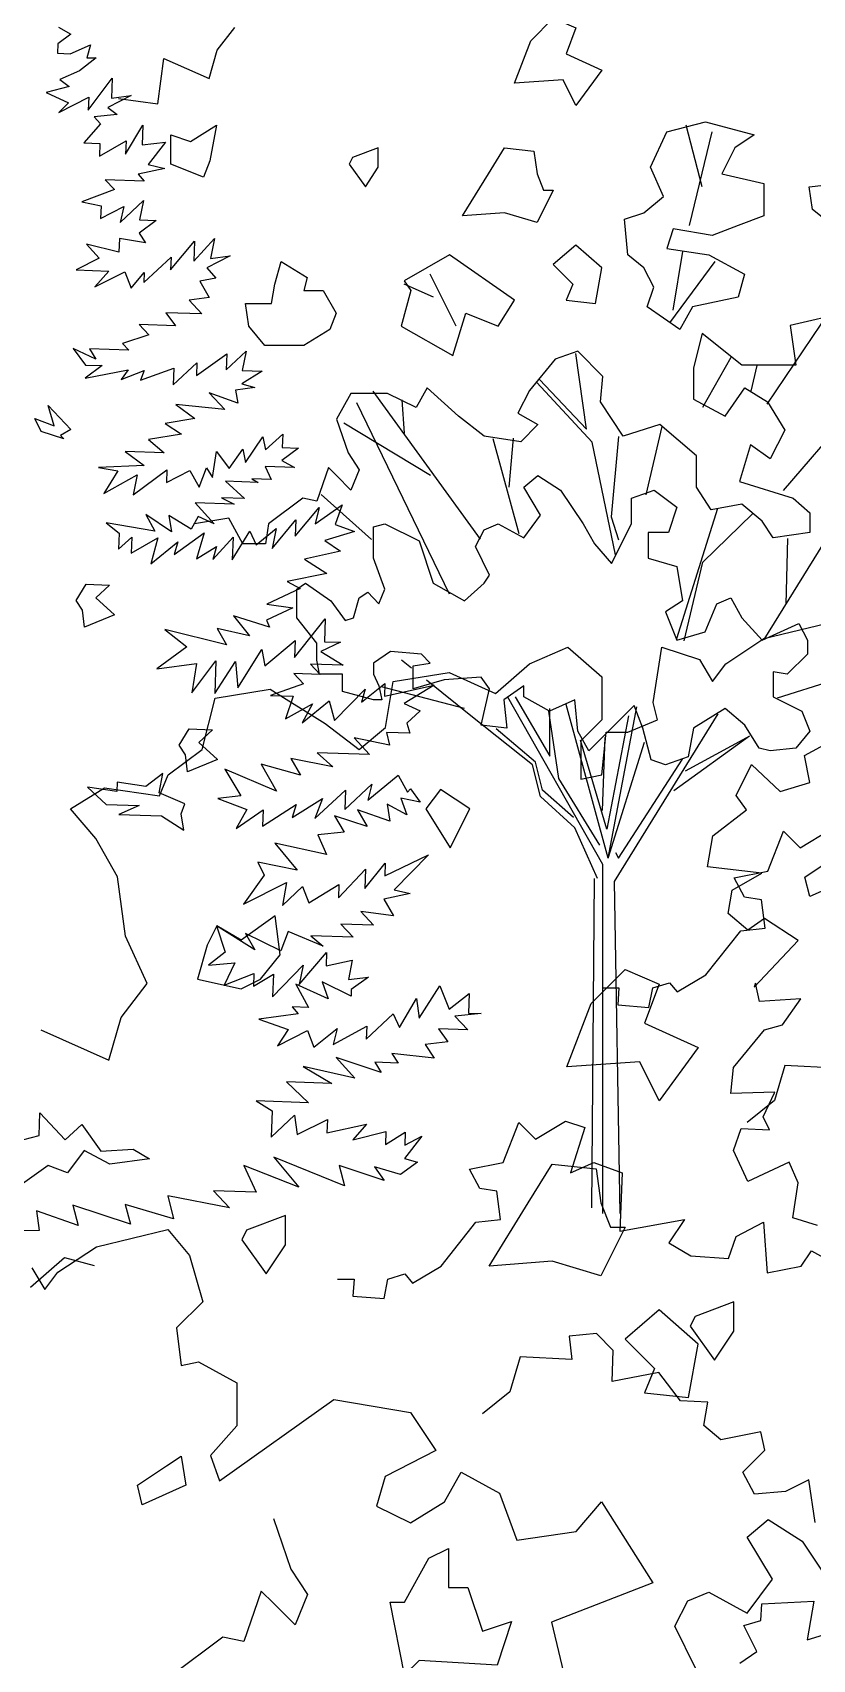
# Model space of a CAD drawing. Header units: inches. Extents: x 11.9 to 85.3, y 21.1 to 37.4.
# Drawn here: x 62.269 to 62.554, y 22.446 to 23.041 of the extents above; entities that cross this region are included whole.
import ezdxf

# ---------------------------------------------------------------- set-up
doc = ezdxf.new("R2010")
doc.units = ezdxf.units.IN
doc.header["$MEASUREMENT"] = 0
doc.layers.add('CAY', color=94, linetype='Continuous')
doc.layers.add('CAY-3', color=61, linetype='Continuous')

# ---------------------------------------------------------------- blocks, each defined once
blk = doc.blocks.new('A$C76451831')
at = {"layer": 'CAY'}
for p, q in [((3764, 1772.8), (3822.4, 1787)), ((3573, 1752.2), (3604.2, 1765.7)), ((3604.2, 1765.7), (3631.9, 1741.6)), ((3673.8, 1720.9), (3680.9, 1765.7)), ((3680.9, 1765.7), (3711.5, 1755.7)), ((3732.8, 1752.2), (3764, 1772.8)), ((3545.3, 1728), (3573, 1752.2)), ((3711.5, 1755.7), (3722.2, 1738)), ((3722.2, 1738), (3732.8, 1752.2)), ((3455.6, 1700.3), (3462.1, 1738)), ((3462.1, 1738), (3507.5, 1745.1)), ((3507.5, 1745.1), (3545.3, 1728)), ((3631.9, 1741.6), (3631.9, 1706.7)), ((3306.5, 1682.6), (3317.1, 1724.4)), ((3317.1, 1724.4), (3361.9, 1731.5)), ((3361.9, 1731.5), (3406.7, 1703.8)), ((3677.3, 1706.7), (3673.8, 1720.9)), ((3406.7, 1703.8), (3434.4, 1682.6)), ((3434.4, 1682.6), (3455.6, 1700.3)), ((3631.9, 1706.7), (3614.8, 1689.6)), ((3631.9, 1661.9), (3635.5, 1696.7)), ((3635.5, 1696.7), (3653.2, 1696.7)), ((3653.2, 1696.7), (3677.3, 1706.7)), ((3278.8, 1661.9), (3306.5, 1682.6)), ((3614.8, 1689.6), (3614.8, 1658.4)), ((3271.7, 1644.8), (3278.8, 1661.9)), ((3614.8, 1658.4), (3631.9, 1661.9)), ((3199.2, 1634.2), (3226.9, 1651.3)), ((3226.9, 1651.3), (3271.7, 1644.8)), ((3219.8, 1610), (3199.2, 1634.2)), ((3237.5, 1578.7), (3219.8, 1610)), ((3244, 1530.4), (3237.5, 1578.7)), ((3261.7, 1492), (3244, 1530.4)), ((3240.4, 1464.3), (3261.7, 1492)), ((3230.4, 1429.5), (3240.4, 1464.3)), ((3175, 1454.3), (3230.4, 1429.5)), ((4333.2, 1082.7), (4347.4, 1101.2)), ((4284.9, 1039.1), (4289.6, 1076)), ((4289.6, 1076), (4326.6, 1059.5)), ((4326.6, 1059.5), (4333.2, 1082.7)), ((4252.7, 1043.4), (4284.9, 1039.1)), ((4728.3, 971.5), (4715.1, 1021.6)), ((4717.8, 939.8), (4736.3, 1016.3)), ((4704.6, 871.1), (4712.5, 918.7)), ((4701.9, 860.6), (4738.9, 910.7)), ((4509.3, 881.7), (4485.5, 892.2)), ((4527.8, 857.9), (4506.6, 900.2)), ((4781, 794.5), (4832.5, 870.4)), ((4850.9, 870.4), (4799.8, 858.6)), ((4728.3, 851.9), (4721.2, 824)), ((4760.5, 826.3), (4728.3, 851.9)), ((4799.8, 858.6), (4804.6, 826.3)), ((4626.9, 837.7), (4608.4, 831)), ((4634, 774), (4625.3, 835.7)), ((4647.3, 816.9), (4626.9, 837.7)), ((4608.4, 831), (4587.6, 805.5)), ((4721.2, 824), (4721.2, 798.4)), ((4728.6, 791.9), (4751.7, 832.8)), ((4804.6, 826.3), (4760.5, 826.3)), ((4768, 805.1), (4772.9, 825.9)), ((4638.7, 763.4), (4593.5, 812.2)), ((4595.8, 814.5), (4634, 774)), ((4645.4, 796.4), (4647.3, 816.9)), ((4442.1, 803.1), (4430.3, 782.3)), ((4472, 803.1), (4442.1, 803.1)), ((4522.3, 639.8), (4446.8, 795.6)), ((4547.7, 684.5), (4460.2, 805.1)), ((4495.2, 791.7), (4472, 803.1)), ((4485.8, 770.9), (4483.8, 797.9)), ((4504.2, 807.8), (4495.2, 791.7)), ((4529.8, 784.6), (4504.2, 807.8)), ((4587.6, 805.5), (4578.1, 787)), ((4663.8, 768.5), (4645.4, 796.4)), ((4721.2, 798.4), (4746.8, 784.6)), ((4746.8, 784.6), (4762.9, 807.8)), ((4762.9, 807.8), (4781.4, 796.4)), ((4781.4, 796.4), (4795.5, 773.2)), ((4430.3, 782.3), (4439.8, 754.7)), ((4550.6, 768.5), (4529.8, 784.6)), ((4578.1, 787), (4594.3, 777.9)), ((4794.3, 724.1), (4854.9, 794.5)), ((4507, 736.3), (4436.2, 779.1)), ((4580.5, 763.8), (4550.6, 768.5)), ((4594.3, 777.9), (4580.5, 763.8)), ((4693.7, 777.9), (4663.8, 768.5)), ((4682.7, 720.5), (4695.7, 776.4)), ((4723.6, 752.4), (4693.7, 777.9)), ((4795.5, 773.2), (4783.7, 750)), ((4579.1, 689), (4557.9, 766.3)), ((4571.1, 726.8), (4574.5, 766.9)), ((4657.5, 671.8), (4638.7, 763.4)), ((4659.9, 768.1), (4654, 702.8)), ((4767.6, 761.4), (4758.6, 731.5)), ((4783.7, 750), (4767.6, 761.4)), ((4778.7, 602.9), (4879.6, 765.8)), ((4423.7, 742.9), (4414.2, 715.4)), ((4430.3, 736.3), (4423.7, 742.9)), ((4439.8, 754.7), (4448.8, 741)), ((4723.6, 726.8), (4723.6, 752.4)), ((4442.1, 724.5), (4430.3, 736.3)), ((4448.8, 741), (4442.1, 724.5)), ((4758.6, 731.5), (4802.2, 717.8)), ((4402.8, 717.8), (4374.9, 696.9)), ((4414.2, 715.4), (4402.8, 717.8)), ((4458.8, 684.4), (4417.8, 720.8)), ((4735.4, 708.3), (4723.6, 726.8)), ((4802.2, 717.8), (4816, 706)), ((4654, 702.8), (4659.9, 684)), ((4707.6, 603.7), (4740.9, 709.9)), ((4728.7, 665.9), (4769.2, 705.2)), ((4760.5, 713.1), (4735.4, 708.3)), ((4777, 699.3), (4760.5, 713.1)), ((4816, 706), (4816, 689.9)), ((4342.7, 701.7), (4314.8, 696.9)), ((4354.1, 680.8), (4342.7, 701.7)), ((4374.9, 696.9), (4372.6, 680.8)), ((4786.1, 685.5), (4777, 699.3)), ((4816, 689.9), (4786.1, 685.5)), ((4372.6, 680.8), (4354.1, 680.8)), ((4796.7, 631.7), (4797.9, 685.1)), ((4713.4, 601.8), (4728.7, 665.9)), ((4491.5, 579.5), (4483.4, 586)), ((4541.2, 539.6), (4503.7, 569.7)), ((4534.5, 546.7), (4466.9, 564.4)), ((4789.6, 555.4), (4834.4, 569.5)), ((4647.3, 419.7), (4569.9, 556)), ((4575.8, 556.2), (4604.1, 507.8)), ((4602.9, 544.4), (4611.2, 489.7)), ((4604.1, 507.8), (4604.1, 546.7)), ((4651.6, 424.8), (4617.3, 549.9)), ((4651.6, 424.8), (4675, 548.1)), ((4589.9, 500.7), (4541.2, 539.6)), ((4592.3, 503.1), (4560.4, 530.2)), ((4668.2, 540.8), (4650.5, 448.4)), ((4656.8, 405.9), (4741.3, 542.4)), ((4650.5, 448.4), (4629.2, 520.8)), ((4646.9, 463.7), (4649.3, 523.1)), ((4651.6, 424.8), (4681.2, 519.2)), ((4705.1, 479.9), (4766.8, 524.3)), ((4714.5, 496), (4764.5, 523.1)), ((4659.9, 424.8), (4712.2, 505.4)), ((4596.6, 475.1), (4589.9, 500.7)), ((4598.2, 480.3), (4592.3, 503.1)), ((4623.3, 457.8), (4598.2, 480.3)), ((4611.2, 489.7), (4644.6, 435.4)), ((4624.5, 449.6), (4596.6, 475.1)), ((4643, 408.3), (4624.5, 449.6)), ((4657.5, 429.5), (4659.9, 424.8)), ((4647.3, 135.4), (4647.3, 419.7)), ((4638.3, 140.1), (4640.6, 408.3)), ((4661.5, 135.4), (4656.8, 405.9))]:
    blk.add_line(p, q, dxfattribs=at)
for points in [[(3524.3, 1634.1), (3500.5, 1649.9), (3488.6, 1634.1), (3508.4, 1602.4)], [(3821.2, 1594.5), (3833.1, 1602.4), (3837, 1578.6), (3801.4, 1562.8), (3797.4, 1578.6)], [(3369.9, 1515.3), (3365.9, 1547), (3338.2, 1527.2), (3318.4, 1539), (3310.5, 1523.2), (3302.6, 1495.5), (3338.2, 1487.6), (3354, 1495.5)], [(3623.3, 1475.7), (3651, 1503.4), (3678.7, 1491.5), (3666.8, 1459.8), (3710.3, 1440), (3678.7, 1396.5), (3662.8, 1428.1), (3603.5, 1424.2)], [(3571.8, 1313.3), (3591.6, 1345), (3627.2, 1341), (3631.2, 1313.3), (3639.1, 1293.5), (3651, 1293.5), (3631.2, 1253.9), (3591.6, 1265.8), (3540.1, 1261.8)], [(3342.6, 1291.2), (3338.7, 1283.3), (3358.5, 1255.6), (3374.3, 1279.3), (3374.3, 1303.1)], [(3702.4, 1154.9), (3710.3, 1198.4), (3678.7, 1226.2), (3651, 1202.4), (3674.7, 1178.6), (3666.8, 1158.8)], [(4588.5, 1090.3), (4606.9, 1108.8), (4625.4, 1100.8), (4617.5, 1079.7), (4646.5, 1066.5), (4625.4, 1037.5), (4614.9, 1058.6), (4575.3, 1055.9)], [(4295.5, 989.9), (4295.5, 1013.7), (4311.3, 1008.4), (4332.5, 1021.6), (4327.2, 992.6), (4321.9, 979.4)], [(4709.9, 855.3), (4683.5, 873.8), (4688.8, 889.6), (4680.8, 905.5), (4667.6, 916), (4665, 945.1), (4680.8, 950.3), (4696.7, 963.5), (4686.1, 987.3), (4699.3, 1016.3), (4731, 1024.3), (4770.6, 1013.7), (4754.7, 1003.1), (4744.2, 982), (4778.5, 974.1), (4778.5, 947.7), (4757.4, 939.8), (4736.3, 931.9), (4704.6, 937.1), (4699.3, 921.3), (4733.6, 916), (4762.7, 900.2), (4757.4, 881.7), (4720.4, 873.8)], [(4443.3, 995.2), (4440.7, 989.9), (4453.9, 971.5), (4464.4, 987.3), (4464.4, 1003.1)], [(4554.1, 982), (4567.3, 1003.1), (4591.1, 1000.5), (4593.7, 982), (4599, 968.8), (4606.9, 968.8), (4593.7, 942.4), (4567.3, 950.3), (4533, 947.7)], [(4818.1, 953), (4815.4, 971.5), (4839.2, 974.1), (4844.5, 963.5), (4831.3, 942.4)], [(4562.1, 857.9), (4575.3, 879), (4522.5, 916), (4485.5, 894.9), (4490.8, 887), (4482.9, 857.9), (4525.1, 834.2), (4535.7, 868.5)], [(4641.2, 876.4), (4646.5, 905.5), (4625.4, 923.9), (4606.9, 908.1), (4622.8, 892.2), (4617.5, 879)], [(4403.7, 887), (4419.5, 887), (4430.1, 868.5), (4424.8, 855.3), (4403.7, 842.1), (4372, 842.1), (4358.8, 857.9), (4356.2, 876.4), (4377.3, 876.4), (4380, 892.2), (4385.2, 910.7), (4406.4, 897.5)], [(4208.2, 766.2), (4189.8, 772.3), (4184.7, 782.9), (4200.4, 776.9), (4195.5, 793.4), (4213.9, 773.7), (4205.6, 769)], [(4499.5, 590.8), (4474.4, 593.1), (4460.6, 583.7), (4460.6, 574.6), (4464.9, 565.2), (4467.3, 553.8), (4460.6, 553.8), (4435.1, 560.5), (4435.1, 574.6), (4416.6, 574.6), (4414.2, 586), (4414.2, 599.8), (4398.1, 620.6), (4398.1, 643.8), (4405.2, 648.6), (4425.6, 634.4), (4437.4, 618.3), (4444.1, 620.6), (4448.8, 636.8), (4455.9, 641.5), (4464.9, 632), (4469.6, 643.8), (4460.6, 669), (4460.6, 694.6), (4469.6, 696.9), (4497.6, 683.2), (4509, 648.6), (4534.5, 634.4), (4550.6, 648.6), (4554.9, 655.2), (4543.5, 678.5), (4550.6, 692.2), (4562, 696.9), (4582.9, 685.5), (4596.6, 704), (4582.9, 726.8), (4594.3, 736.3), (4612.7, 724.5), (4631.2, 696.9), (4640.6, 680.8), (4654.4, 664.7), (4670.5, 696.9), (4670.5, 717.8), (4689, 724.5), (4707.5, 710.7), (4700.8, 689.9), (4684.3, 689.9), (4684.3, 669), (4707.5, 662.3), (4712.2, 634.4), (4698.4, 625.4), (4707.5, 602.2), (4730.7, 609.2), (4740.1, 632), (4751.5, 636.8), (4760.5, 620.6), (4777, 602.2), (4806.9, 615.9), (4814, 602.2), (4814, 590.8), (4797.5, 574.6), (4786.1, 576.6), (4786.1, 556.2), (4809.3, 544.4), (4816, 528.2), (4804.6, 514.5), (4783.7, 512.1), (4774.7, 514.5), (4762.9, 533), (4746.8, 546.7), (4721.2, 530.6), (4716.9, 507.4), (4698.4, 500.7), (4686.6, 505), (4679.9, 530.6), (4672.9, 549.1), (4656.8, 533), (4635.9, 512.1), (4626.9, 528.2), (4624.5, 553.8), (4603.7, 544.4), (4582.9, 556.2), (4582.9, 565.2), (4566.7, 553.8), (4569.1, 530.6), (4548.3, 533), (4554.9, 562.8), (4548.3, 572.3), (4518, 569.9), (4492.8, 562.8), (4492.8, 581.3), (4506.6, 583.7)], [(4223.4, 626.6), (4218.2, 634.5), (4226.4, 647.8), (4245.4, 647.1), (4234.2, 636.7), (4249.6, 623), (4225.2, 612.9)], [(4307.3, 508.9), (4302.2, 516.8), (4310.3, 530.1), (4329.4, 529.4), (4318.1, 518.9), (4333.5, 505.2), (4309.1, 495.2)], [(4303.8, 461), (4306.8, 469), (4285.8, 477.9), (4289, 493.7), (4275.1, 483.3), (4251.6, 486.8), (4251.4, 479.1), (4227.5, 482.7), (4242.8, 468.5), (4269.5, 467.6), (4253, 460.5), (4287.8, 459.2), (4306, 447.7)], [(4174.2, 178.1), (4169.4, 194.1), (4188.1, 198.9), (4188.8, 217.4), (4209.3, 195.4), (4222.9, 208.1), (4238.4, 186.2), (4264.8, 188), (4278.1, 179.9), (4245.8, 175.6), (4224.8, 186.7), (4211.1, 168.6), (4195.4, 174.6), (4170.8, 156.9)]]:
    blk.add_lwpolyline(points, close=True, dxfattribs=at)
for points in [[(530, 749.3), (509.9, 755.6), (514.2, 784.1), (506.8, 800.9), (473, 785.1), (461.4, 810.4), (467.7, 828.4), (490.9, 827.3), (485.7, 837.9), (495.2, 857.9), (459.3, 856.8), (461.4, 877.9), (486.7, 908.5), (501.5, 912.7), (516.3, 933.8), (482.5, 931.7), (479.3, 946.5), (478.3, 943.3), (514.2, 981.3), (486.7, 999.2), (473, 989.7), (457.2, 1003.4), (460.4, 1022.4), (484.6, 1036.1), (440.3, 1041.4), (444.5, 1066.7), (472, 1087.8), (463.5, 1099.4), (476.2, 1124.7), (499.4, 1102.6), (523.6, 1110), (519.4, 1132.1), (549, 1147.9)], [(622.8, 1328.3), (636.5, 1337.8), (625.9, 1358.9), (639.7, 1363.1), (640.7, 1376.8), (682.9, 1378.9), (677.6, 1347.3), (721.9, 1361), (730.4, 1328.3), (790.5, 1348.3), (788.4, 1324.1), (809.5, 1338.8), (808.4, 1397.9), (842.2, 1401.1), (870.6, 1421.1), (861.1, 1382.1), (908.6, 1392.6), (907.6, 1376.8), (893.8, 1368.4), (905.4, 1351.5), (936, 1353.6), (923.4, 1317.7)], [(4203.8, 1101.4), (4214, 1095.6), (4203.3, 1087.8), (4203, 1080.1), (4213.4, 1079.7), (4230, 1086.9), (4226.9, 1076.5), (4234.6, 1076.3), (4221.1, 1065.9), (4205, 1058.7), (4212.5, 1053), (4193.8, 1048.2), (4212, 1039.9), (4204.1, 1032), (4228.5, 1044.3), (4228.1, 1033.9), (4247.6, 1060), (4247.1, 1043.7), (4263, 1045.8), (4244.1, 1036.1), (4251.6, 1030.3), (4232.9, 1028.3), (4238.2, 1022.7), (4224.5, 1007.3), (4237.6, 1006.8), (4237.3, 996.4), (4259, 1008.8), (4258.6, 997.9), (4272.6, 1021.5), (4272, 1005.6), (4291.1, 1007.7), (4276.9, 989.6), (4290.4, 986.4), (4268.9, 981.7), (4273.7, 976.1), (4242, 977.2), (4249.5, 969.2), (4222.8, 959.3), (4238.6, 956), (4238.2, 945.6), (4257.1, 955.4), (4254, 942.3), (4273.2, 960.2), (4269.9, 944.5), (4283.5, 944), (4269.5, 933.6), (4274.7, 925.7), (4253.5, 929.2), (4253.1, 918.3), (4226.6, 924.7), (4237.1, 913.4), (4218.2, 903.7), (4244.9, 902.7), (4233.5, 890), (4258, 902.3), (4263, 889), (4273.8, 901.7), (4273.5, 893.6), (4295.6, 914.1), (4295.2, 903.7), (4314.6, 927.1), (4314, 910.8), (4331, 929.2), (4327.7, 913), (4343.6, 915.2), (4324.7, 905.4), (4332.1, 897), (4318.9, 894.7), (4326.6, 881.3), (4310.2, 879.2), (4320.7, 867.9), (4291.3, 868.9), (4299.1, 858.2), (4269.6, 859.3), (4277.5, 850.8), (4256, 843.9), (4261.2, 838.3), (4229.1, 839.4), (4234.2, 831), (4215.9, 839.8), (4225.9, 826.3), (4239.5, 825.9), (4225.5, 815.5), (4260.6, 822.4), (4254.9, 814.4), (4273.8, 821.9), (4270.8, 813.9), (4297.8, 823.8), (4297.4, 810.2), (4316.6, 828.2), (4316.2, 817.7), (4340.9, 835.5), (4340.4, 822.3), (4356.8, 837.6), (4353.5, 821.9), (4369.8, 821.3), (4353.1, 811), (4363.9, 807.9), (4348, 805.8), (4349.9, 795.3), (4326.6, 803.8), (4339.3, 790.2), (4299.5, 794.3), (4315, 782.9), (4290.8, 778.7), (4304.1, 770.1), (4277.2, 765.6), (4290, 754.7), (4258.3, 755.8), (4273.8, 744.4), (4236.6, 743), (4252.3, 740.2), (4240.8, 721.6), (4268.1, 736.9), (4264.8, 720.7), (4292.2, 741.1), (4291.9, 730.6), (4310.8, 740.4), (4318.5, 727), (4324.5, 742.7), (4329.2, 734.8), (4332.6, 756), (4343, 742), (4354, 757.9), (4356.3, 747), (4370.2, 767.8), (4372.6, 757.3), (4386.6, 770), (4386.2, 759.1), (4399.3, 758.6), (4385.9, 748.7), (4396.1, 742.9), (4372.1, 743.7), (4377.2, 733.1), (4361.3, 733.7), (4366.6, 730.8), (4339.9, 731.7), (4355.3, 717.6), (4336.8, 718.2), (4347, 712.9), (4315.3, 714), (4330.6, 697.1), (4317.6, 703), (4311.9, 692.8), (4293.7, 703.8), (4295.9, 690.6), (4275.1, 704.5), (4282.3, 691.1), (4242.7, 697.9), (4253.3, 689.4), (4252.8, 676.3), (4263.6, 686.3), (4263.1, 673.2), (4284.9, 685.6), (4279.1, 664.5), (4301.1, 682.3), (4298, 672), (4322.6, 689.7), (4316.4, 668.6), (4332.6, 678.5), (4329.6, 668.1), (4346.1, 686.1), (4345.4, 667.6), (4359.8, 691.1), (4364.9, 680), (4381.2, 693.1), (4377.9, 676.9), (4397.3, 700.2), (4396.8, 687.1), (4416.2, 710.4), (4413, 696.9), (4434.9, 712.5), (4429.3, 696.4), (4445, 690.8), (4420.7, 683.5), (4433.6, 674.9), (4404.3, 668.2), (4422.5, 656.7), (4390.1, 650.1), (4400.8, 644.3), (4373.6, 631.7), (4394.8, 628.7), (4373.2, 618.6), (4375.7, 613), (4346.5, 622.2), (4359.6, 605.9), (4333, 611.8), (4340.7, 598.4), (4290.4, 611), (4308.5, 596.8), (4283.9, 579.1), (4316.2, 583.4), (4312.6, 559.5), (4332.1, 585.5), (4331.2, 558.8), (4348, 585), (4349.9, 563.6), (4369.6, 594.7), (4371.9, 581.4), (4396.6, 601.9), (4396.1, 588.3), (4421.2, 619.6), (4420.6, 601), (4433.7, 600.6), (4417.6, 593), (4435.8, 581.9), (4409.1, 582.8), (4416.9, 574.4), (4395.7, 575.2), (4403.5, 566.7), (4376.5, 557.2), (4395, 556.6), (4388.9, 538.2), (4410.7, 550.6), (4402.4, 535), (4424.3, 552.8), (4428.8, 536.8), (4453.7, 562.3), (4450.6, 551.9), (4469.7, 567.1), (4469.3, 556.7), (4510, 565.7), (4485.4, 550.7), (4498.4, 544.8), (4487.6, 534.8), (4490, 526.5), (4471, 527.2), (4473.4, 516.7), (4444.6, 522.7), (4457.2, 509.1), (4414.7, 510.6), (4427.4, 499.2), (4393.2, 505.9), (4400.9, 492.5), (4369.1, 501.3), (4381.4, 479.5), (4339.5, 497.3), (4352.3, 475.6), (4333.6, 473.5), (4357.4, 464.5), (4348.7, 449), (4370.5, 464.1), (4370, 450.9), (4397.4, 468.6), (4394.3, 457.8), (4418.8, 473.3), (4412.8, 457.1), (4437.7, 480.3), (4437.1, 464.5), (4459.1, 485), (4455.9, 472), (4480.7, 492.4), (4488.3, 478.5), (4490.7, 481.2), (4498.5, 470.5), (4482.7, 473.7), (4487.7, 460), (4471.7, 468.7), (4473.9, 455), (4447.5, 464.1), (4455.2, 450.7), (4428.8, 459.3), (4436.5, 445.9), (4415.1, 443.9), (4422.2, 427.8), (4380, 437), (4398.2, 415), (4366.3, 421.6), (4371.3, 411), (4354.7, 387.5), (4389.7, 404.9), (4386.3, 386.4), (4402.7, 401.7), (4407.7, 388.4), (4432.3, 403.4), (4431.9, 392.6), (4454, 415.8), (4453.4, 400), (4470, 420.7), (4469.7, 410.3), (4505.2, 427.6), (4477.4, 399.1), (4490.4, 396), (4469, 391.3), (4476.7, 377.8), (4450.1, 381.5), (4460.6, 370.2), (4433.8, 371.2), (4443.9, 360.4), (4409.5, 361.6), (4419.6, 353.1), (4391, 365), (4385, 349.3), (4356.1, 363.5), (4363.8, 350.1), (4332.7, 369.7), (4339.7, 348.2), (4326.2, 337.8), (4347.6, 339.7), (4338.8, 321.5), (4363.1, 331), (4362.7, 320.6), (4379, 330.5), (4378.3, 311.9), (4403.2, 337.8), (4400, 322), (4422.2, 348), (4421.8, 337.1), (4443.2, 341.8), (4440, 326.1), (4456.3, 327.8), (4442.4, 317.8), (4442.2, 312.4), (4418.6, 324.1), (4423.6, 310.3), (4397.2, 322.1), (4407.5, 303.2), (4394.3, 303.7), (4399.1, 298), (4367.2, 293.7), (4391, 285.2), (4382.3, 271.9), (4406.8, 284.6), (4411.8, 270.9), (4430.9, 286.1), (4427.7, 273), (4455, 287.9), (4454.6, 277.5), (4476.6, 298.1), (4481.7, 287), (4495.6, 310.5), (4497.8, 294.6), (4514.6, 320.8), (4522.1, 301.9), (4538.4, 314.5), (4537.8, 298.6), (4548.2, 298.3), (4526.8, 296.3), (4537.3, 285.1), (4513.3, 285.9), (4521.1, 275.2), (4502.5, 273.1), (4509.8, 262), (4475.5, 265.9), (4480.6, 258), (4461.6, 258.7), (4466.8, 250.4), (4430.1, 262.5), (4445.3, 245.7), (4403.1, 255.3), (4426.6, 241.3), (4389.5, 242.6), (4407.5, 225.7), (4364.9, 227.2), (4377.8, 219), (4377, 197.7), (4396.2, 215.6), (4398.4, 199.7), (4422.9, 212), (4422.5, 201.1), (4454.9, 208.2), (4443.6, 195.4), (4470.5, 202.2), (4470.2, 191.8), (4486.4, 201.6), (4486, 191.2), (4499.9, 198.4), (4485.6, 180.3), (4496.4, 177.2), (4482.5, 167.3), (4461.4, 173.5), (4469.1, 162.3), (4432.4, 174.5), (4436.8, 158), (4379.2, 181.3), (4399.6, 157), (4354.9, 174.5), (4365, 152.8), (4330.2, 154), (4343.3, 140), (4292.9, 149.9), (4297.7, 131.1), (4258.2, 142.9), (4262.6, 126.9), (4215.6, 142.2), (4220, 125.7), (4186, 137.8), (4188.1, 121.8), (4140.1, 120.8)]]:
    blk.add_lwpolyline(points, dxfattribs=at)
at = {"layer": 'CAY-3'}
for p, q in [((3220.2, 1277.6), (3278.5, 1291.8)), ((3278.5, 1291.8), (3296.2, 1270.6)), ((3188.9, 1257), (3220.2, 1277.6)), ((3166.6, 1244.7), (3194.3, 1268.9)), ((3167.7, 1260.5), (3178.3, 1242.8)), ((3194.3, 1268.9), (3218.5, 1262.4)), ((3296.2, 1270.6), (3306.9, 1232.8)), ((3178.3, 1242.8), (3188.9, 1257)), ((3306.9, 1232.8), (3285.6, 1211.6)), ((3285.6, 1211.6), (3289.2, 1180.9)), ((3289.2, 1180.9), (3303.3, 1183.9)), ((3303.3, 1183.9), (3334.6, 1166.8)), ((3334.6, 1166.8), (3334.6, 1131.9)), ((3320.4, 1087.1), (3413.6, 1153.2)), ((3413.6, 1153.2), (3476.1, 1142.6)), ((3476.1, 1142.6), (3496.7, 1111.9)), ((3334.6, 1131.9), (3313.3, 1107.8)), ((3313.3, 1107.8), (3320.4, 1087.1)), ((3496.7, 1111.9), (3455.4, 1090.7)), ((3455.4, 1090.7), (3448.4, 1066.5)), ((3503.8, 1070), (3517.3, 1094.2)), ((3517.3, 1094.2), (3548.6, 1077.1)), ((3548.6, 1077.1), (3562.7, 1038.8)), ((3448.4, 1066.5), (3476.1, 1052.9)), ((3476.1, 1052.9), (3503.8, 1070)), ((3611.1, 1045.8), (3631.7, 1070)), ((3631.7, 1070), (3673.6, 1003.9)), ((3562.7, 1038.8), (3611.1, 1045.8)), ((3673.6, 1003.9), (3591, 972.1)), ((3591, 972.1), (3608.1, 900.1)), ((86.7, 510.8), (100.8, 469.5)), ((472.7, 495.7), (489.8, 509.9)), ((489.8, 509.9), (517.5, 492.2)), ((493.3, 461.5), (472.7, 495.7)), ((517.5, 492.2), (545.2, 450.9)), ((100.8, 469.5), (114.4, 448.9)), ((76.8, 451.7), (62.5, 410.5)), ((86.7, 441.8), (76.8, 451.7)), ((424.3, 443.8), (441.4, 450.9)), ((441.4, 450.9), (472.7, 433.8)), ((472.7, 433.8), (493.3, 461.5)), ((104.4, 424.1), (86.7, 441.8)), ((114.4, 448.9), (104.4, 424.1)), ((413.7, 423.2), (424.3, 443.8)), ((45.4, 414.1), (3.5, 382.8)), ((62.5, 410.5), (45.4, 414.1)), ((430.8, 388.4), (413.7, 423.2))]:
    blk.add_line(p, q, dxfattribs=at)
for points in [[(3277.4, 1099.3), (3289.2, 1107.2), (3293.2, 1083.5), (3257.6, 1067.6), (3253.6, 1083.5)], [(3491.1, 1024.1), (3507, 1032), (3507, 1000.3), (3522.8, 1000.3), (3534.7, 964.7), (3558.4, 972.6), (3546.6, 936.9), (3483.2, 940.9), (3471.3, 929), (3459.5, 988.4), (3471.3, 988.4)], [(430.1, 675.3), (426.1, 667.3), (445.9, 639.6), (461.7, 663.4), (461.7, 687.1)]]:
    blk.add_lwpolyline(points, close=True, dxfattribs=at)
for points in [[(138.9, 705.6), (152.6, 705.6), (151.5, 691.9), (176.9, 689.8), (180, 705.6), (193.7, 709.9), (200.1, 702.5), (223.3, 716.2), (251.7, 752), (271.8, 754.2), (268.6, 777.4), (254.9, 779.5), (246.5, 795.3), (273.9, 800.6), (286.5, 833.3), (300.3, 819.5), (324.5, 834.3), (340.3, 829), (328.7, 792.1), (347.7, 800.6), (370.9, 792.1), (368.8, 744.7), (421.5, 754.2), (408.9, 735.2), (426.8, 724.6), (457.4, 722.5), (463.7, 740.4), (485.9, 752), (489, 710.9), (516.5, 716.2), (524.9, 728.8), (551.3, 714.1)], [(528.1, 507.4), (522.8, 542.2), (503.8, 532.7), (478.5, 530.6), (469, 548.5), (486.9, 566.4), (483.8, 581.2), (451.1, 574.9), (437.4, 586.5), (440.5, 605.4), (418.4, 606.5), (400.5, 629.7), (362.5, 622.3), (363.5, 647.6), (349.8, 661.3), (327.7, 659.2), (329.8, 640.3), (287.6, 642.4), (279.2, 613.9), (257, 596)], [(4646.7, 319.2), (4660.4, 319.2), (4659.4, 305.5), (4684.7, 303.3), (4687.9, 319.2), (4701.6, 323.4), (4707.9, 316), (4731.1, 329.7), (4759.6, 365.6), (4779.6, 367.7), (4776.4, 390.9), (4762.7, 393), (4754.3, 408.8), (4781.7, 414.1), (4794.4, 446.8), (4808.1, 433.1), (4832.3, 447.8)], [(4837.6, 253.8), (4795.4, 255.9), (4787, 227.4), (4764.8, 209.5)]]:
    blk.add_lwpolyline(points, dxfattribs=at)

msp = doc.modelspace()

# ---------------------------------------------------------------- linework, layer by layer
msp.add_lwpolyline([(61.45857, 23.79135, 0.283451), (67.06144, 23.39384), (67.06144, 24.37715)], format="xyb")

# ---------------------------------------------------------------- block references
at = {"layer": 'CAY', "xscale": 0.0004489089019145984, "yscale": 0.0004489089019145984, "zscale": 0.0004489089019145984}
for p in [(60.39163, 22.54812), (62.31846, 22.26819), (60.84706, 22.02325), (62.24839, 21.84829)]:
    msp.add_blockref('A$C76451831', p, dxfattribs=at)

doc.saveas('drawing.dxf')
